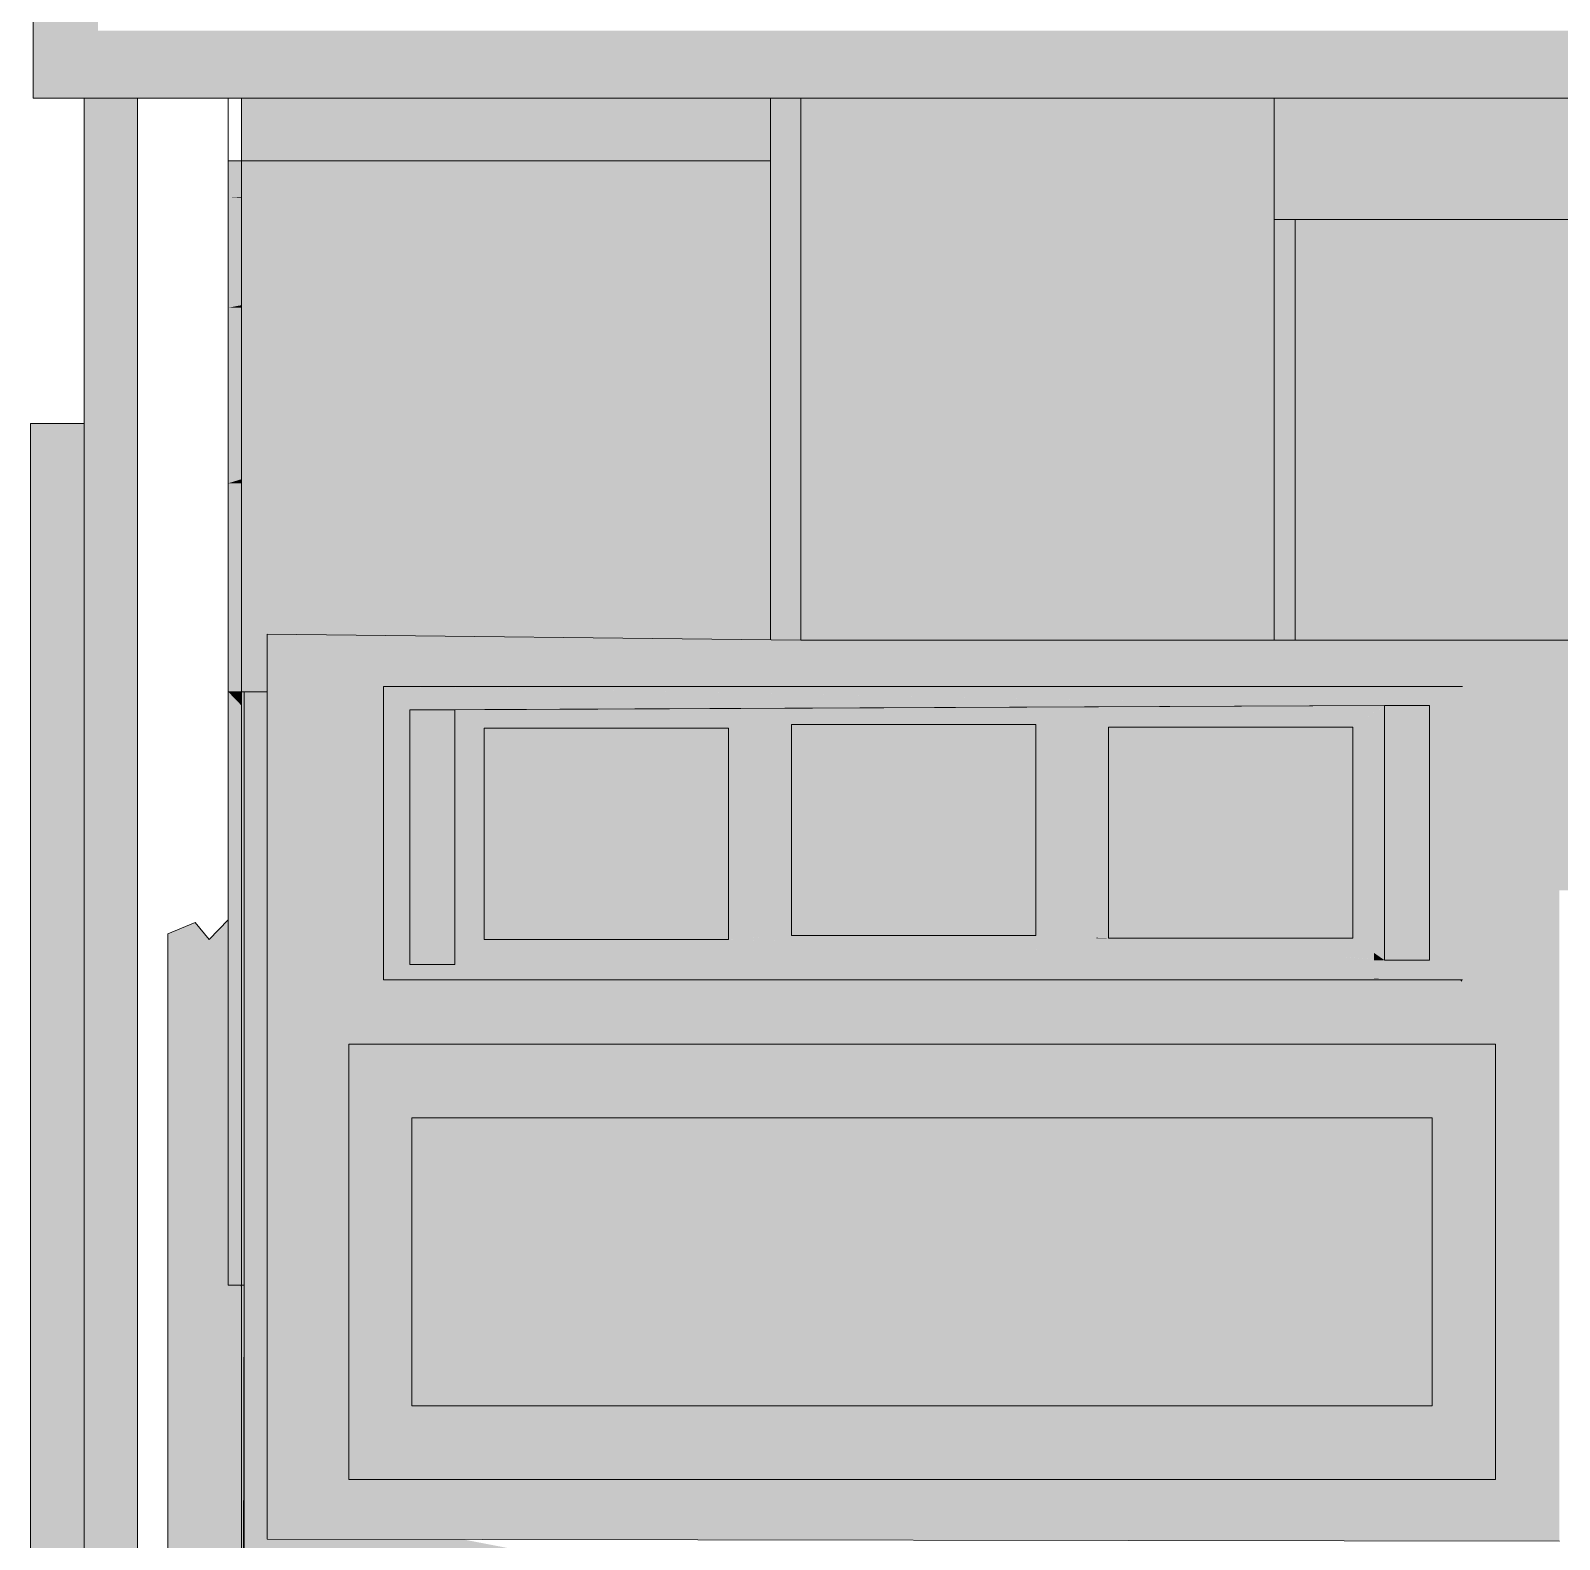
# Model space of a CAD drawing. Header units: millimetres. Extents: x 365175 to 2667127, y -330297 to -162108.
# Drawn here: x 2399155.3 to 2399643.2, y -323646.3 to -323164.6 of the extents above; entities that cross this region are included whole.
import ezdxf

# ---------------------------------------------------------------- set-up
doc = ezdxf.new("R2010")
doc.units = ezdxf.units.MM
doc.header["$MEASUREMENT"] = 0
doc.layers.add('Cars', color=7, linetype='Continuous')

# ---------------------------------------------------------------- blocks, each defined once
blk = doc.blocks.new('Élément de coupe_1494_4', base_point=(2775447.68, -323933.55))
at = {"layer": 'Cars', "linetype": 'Continuous', "lineweight": 0, "true_color": 0x000000}
for points in [[(2399176.85, -321391.27), (2399156.16, -321369.69), (2399156.16, -323186.19)], [(2399176.85, -323164.61), (2399176.85, -321391.27), (2399156.16, -323186.19)], [(2400569.12, -323164.61), (2399156.16, -323186.19), (2400589.81, -323186.19)], [(2399176.85, -323164.61), (2399156.16, -323186.19), (2400569.12, -323164.61)], [(2399189.44, -323752.19), (2399172.38, -323186.19), (2399172.38, -323290.02), (2399172.38, -323420.02), (2399172.38, -323622.19), (2399172.38, -323752.19)], [(2399189.44, -323752.19), (2399172.38, -323186.19), (2399172.38, -323290.02), (2399172.38, -323420.02), (2399172.38, -323622.19), (2399172.38, -323752.19)], [(2399189.44, -323752.19), (2399172.38, -323186.19), (2399172.38, -323290.02), (2399172.38, -323420.02), (2399172.38, -323622.19), (2399172.38, -323752.19)], [(2399189.44, -323752.19), (2399189.44, -323186.19), (2399172.38, -323186.19)], [(2399189.44, -323752.19), (2399189.44, -323186.19), (2399172.38, -323186.19)], [(2399189.44, -323752.19), (2399189.44, -323186.19), (2399172.38, -323186.19)], [(2399222.64, -323186.19), (2399222.64, -323191.79), (2399391.42, -323191.79), (2399391.42, -323191.51)], [(2399222.64, -323186.19), (2399222.64, -323191.79), (2399391.42, -323191.79), (2399391.42, -323191.51)], [(2399222.64, -323186.19), (2399391.42, -323191.51), (2399391.42, -323186.19)], [(2399222.64, -323186.19), (2399391.42, -323191.51), (2399391.42, -323186.19)], [(2399391.42, -323186.19), (2399395.78, -323359.13), (2399401.09, -323359.19), (2399401.09, -323186.19)], [(2399391.42, -323186.19), (2399395.78, -323359.13), (2399401.09, -323359.19), (2399401.09, -323186.19)], [(2399391.42, -323186.19), (2399391.42, -323359.08), (2399395.78, -323359.13)], [(2399391.42, -323186.19), (2399391.42, -323359.08), (2399395.78, -323359.13)], [(2399401.09, -323186.19), (2399401.09, -323359.19), (2399552.13, -323186.19)], [(2399401.09, -323359.19), (2399552.13, -323359.19), (2399552.13, -323186.19)], [(2399552.13, -323186.19), (2399401.09, -323186.19), (2399401.09, -323318.07), (2399436.98, -323318.07)], [(2399436.98, -323318.07), (2399552.13, -323318.07), (2399552.13, -323186.19)], [(2399552.13, -323186.19), (2399552.13, -323190.77), (2400232.86, -323223.16), (2400232.86, -323186.19)], [(2399552.13, -323186.19), (2399552.13, -323190.77), (2400232.86, -323223.16), (2400232.86, -323186.19)], [(2399222.64, -323191.79), (2399222.64, -323206.19), (2399375.74, -323206.19)], [(2399222.64, -323191.79), (2399222.64, -323206.19), (2399375.74, -323206.19)], [(2399222.64, -323191.79), (2399375.74, -323206.19), (2399391.42, -323206.19), (2399391.42, -323191.79)], [(2399222.64, -323191.79), (2399375.74, -323206.19), (2399391.42, -323206.19), (2399391.42, -323191.79)], [(2399552.13, -323190.77), (2399552.13, -323224.91), (2400232.86, -323224.91), (2400232.86, -323223.16)], [(2399552.13, -323190.77), (2399552.13, -323224.91), (2400232.86, -323224.91), (2400232.86, -323223.16)], [(2399218.37, -323206.19), (2399218.37, -323218.09), (2399222.64, -323217.81), (2399222.64, -323206.19)], [(2399218.37, -323206.19), (2399218.37, -323218.09), (2399222.64, -323217.81), (2399222.64, -323206.19)], [(2399391.42, -323206.19), (2399222.64, -323206.19), (2399222.64, -323218.09), (2399391.42, -323206.77)], [(2399391.42, -323206.19), (2399222.64, -323206.19), (2399222.64, -323218.09), (2399391.42, -323206.77)], [(2399222.64, -323218.09), (2399391.42, -323218.09), (2399391.42, -323206.77)], [(2399222.64, -323218.09), (2399391.42, -323218.09), (2399391.42, -323206.77)], [(2399218.37, -323218.09), (2399222.64, -323218.09), (2399222.64, -323217.81)], [(2399218.37, -323218.09), (2399222.64, -323218.09), (2399222.64, -323217.81)], [(2399222.64, -323218.09), (2399218.37, -323218.09), (2399218.37, -323253.1), (2399222.64, -323252.28)], [(2399222.64, -323218.09), (2399218.37, -323218.09), (2399218.37, -323253.1), (2399222.64, -323252.28)], [(2399222.64, -323218.09), (2399222.64, -323253.1), (2399391.42, -323219.81), (2399391.42, -323218.09)], [(2399222.64, -323218.09), (2399222.64, -323253.1), (2399391.42, -323219.81), (2399391.42, -323218.09)], [(2399222.64, -323253.1), (2399391.42, -323253.1), (2399391.42, -323219.81)], [(2399222.64, -323253.1), (2399391.42, -323253.1), (2399391.42, -323219.81)], [(2399552.13, -323224.91), (2399552.13, -323359.19), (2399558.91, -323359.19), (2399558.91, -323224.91)], [(2399552.13, -323224.91), (2399552.13, -323359.19), (2399558.91, -323359.19), (2399558.91, -323224.91)], [(2399568.62, -323224.91), (2399558.91, -323224.91), (2399558.91, -323359.19), (2399559.94, -323359.19)], [(2399568.62, -323224.91), (2399558.91, -323224.91), (2399558.91, -323359.19), (2399559.94, -323359.19)], [(2399568.62, -323224.91), (2399559.94, -323359.19), (2399570.54, -323359.19), (2399570.54, -323224.91)], [(2399568.62, -323224.91), (2399559.94, -323359.19), (2399570.54, -323359.19), (2399570.54, -323224.91)], [(2399570.54, -323359.19), (2399573.57, -323359.19), (2399599.01, -323224.91), (2399570.54, -323224.91)], [(2399570.54, -323359.19), (2399573.57, -323359.19), (2399599.01, -323224.91), (2399570.54, -323224.91)], [(2399599.01, -323224.91), (2399573.57, -323359.19), (2399604.64, -323359.19), (2399604.64, -323224.91)], [(2399599.01, -323224.91), (2399573.57, -323359.19), (2399604.64, -323359.19), (2399604.64, -323224.91)], [(2399604.64, -323224.91), (2399604.64, -323359.19), (2399609.46, -323359.19), (2399649.93, -323224.91)], [(2399604.64, -323224.91), (2399604.64, -323359.19), (2399609.46, -323359.19), (2399649.93, -323224.91)], [(2399609.46, -323359.19), (2399658.89, -323359.19), (2399658.89, -323224.91), (2399649.93, -323224.91)], [(2399609.46, -323359.19), (2399658.89, -323359.19), (2399658.89, -323224.91), (2399649.93, -323224.91)], [(2399218.37, -323253.1), (2399222.64, -323253.1), (2399222.64, -323252.28)], [(2399218.37, -323253.1), (2399222.64, -323253.1), (2399222.64, -323252.28)], [(2399218.37, -323309.15), (2399222.64, -323307.83), (2399222.64, -323253.1), (2399218.37, -323253.1)], [(2399218.37, -323309.15), (2399222.64, -323307.83), (2399222.64, -323253.1), (2399218.37, -323253.1)], [(2399222.64, -323309.15), (2399391.42, -323255.86), (2399391.42, -323253.1), (2399222.64, -323253.1)], [(2399222.64, -323309.15), (2399391.42, -323255.86), (2399391.42, -323253.1), (2399222.64, -323253.1)], [(2399222.64, -323309.15), (2399391.42, -323309.15), (2399391.42, -323255.86)], [(2399222.64, -323309.15), (2399391.42, -323309.15), (2399391.42, -323255.86)], [(2399172.38, -323290.02), (2399155.31, -323290.02), (2399155.31, -323752.19)], [(2399172.38, -323290.02), (2399155.31, -323290.02), (2399155.31, -323752.19)], [(2399172.38, -323290.02), (2399155.31, -323290.02), (2399155.31, -323752.19)], [(2399172.38, -323752.19), (2399172.38, -323290.02), (2399155.31, -323752.19)], [(2399172.38, -323752.19), (2399172.38, -323290.02), (2399155.31, -323752.19)], [(2399172.38, -323752.19), (2399172.38, -323290.02), (2399155.31, -323752.19)], [(2399218.37, -323309.15), (2399222.64, -323309.15), (2399222.64, -323307.83)], [(2399218.37, -323309.15), (2399222.64, -323309.15), (2399222.64, -323307.83)], [(2399218.37, -323375.69), (2399222.64, -323375.69), (2399222.64, -323309.15), (2399218.37, -323309.15)], [(2399218.37, -323375.69), (2399222.64, -323375.69), (2399222.64, -323309.15), (2399218.37, -323309.15)], [(2399391.42, -323309.15), (2399222.64, -323309.15), (2399222.64, -323375.69), (2399230.8, -323375.69), (2399230.8, -323357.28), (2399282.88, -323357.86), (2399391.42, -323312.77)], [(2399391.42, -323309.15), (2399222.64, -323309.15), (2399222.64, -323375.69), (2399230.8, -323375.69), (2399230.8, -323357.28), (2399282.88, -323357.86), (2399391.42, -323312.77)], [(2399391.42, -323312.77), (2399282.88, -323357.86), (2399391.42, -323359.08)], [(2399391.42, -323312.77), (2399282.88, -323357.86), (2399391.42, -323359.08)], [(2399256.84, -323488.19), (2399230.8, -323357.28), (2399230.8, -323646.28)], [(2399401.09, -323359.19), (2399230.8, -323357.28), (2399256.84, -323488.19), (2399279.82, -323467.64), (2399267.89, -323467.64), (2399267.89, -323374.01), (2399267.96, -323374.01), (2399384.51, -323374.01)], [(2399384.51, -323374.01), (2399518.2, -323374.01), (2399552.13, -323359.19), (2399401.09, -323359.19)], [(2399552.13, -323359.19), (2399518.2, -323374.01), (2399560.25, -323374.01)], [(2399552.13, -323359.19), (2400148.3, -323439.09), (2400180.57, -323408.59), (2400180.57, -323374.93), (2400216.2, -323374.93), (2400232.86, -323359.19)], [(2399552.13, -323359.19), (2399569.03, -323374.01), (2399612.28, -323374.01), (2399612.28, -323411.96), (2399643.19, -323439.09), (2400148.3, -323439.09)], [(2399552.13, -323359.19), (2399560.25, -323374.01), (2399569.03, -323374.01)], [(2399587.39, -323380.08), (2399267.89, -323374.01), (2399276.32, -323381.44)], [(2399267.89, -323374.01), (2399267.89, -323467.64), (2399276.31, -323381.54), (2399276.31, -323381.44), (2399276.32, -323381.44)], [(2399601.77, -323380.08), (2399267.96, -323374.01), (2399587.39, -323380.08)], [(2399612.12, -323374.01), (2399267.96, -323374.01), (2399322.95, -323375.01), (2399601.77, -323380.08)], [(2399612.12, -323467.64), (2399612.12, -323374.01), (2399601.77, -323380.08)], [(2399612.28, -323374.01), (2399612.12, -323374.01), (2399612.12, -323467.64), (2399612.28, -323406.1)], [(2399218.37, -323375.69), (2399222.64, -323380.13), (2399222.64, -323375.69)], [(2399218.37, -323375.69), (2399222.64, -323380.13), (2399222.64, -323375.69)], [(2399218.37, -323375.69), (2399218.37, -323565.19), (2399222.64, -323565.19), (2399222.64, -323380.13)], [(2399218.37, -323375.69), (2399218.37, -323565.19), (2399222.64, -323565.19), (2399222.64, -323380.13)], [(2399223.49, -323565.19), (2399223.49, -323375.69), (2399222.64, -323565.19)], [(2399223.49, -323565.19), (2399223.49, -323375.69), (2399222.64, -323565.19)], [(2399223.49, -323375.69), (2399222.64, -323375.69), (2399222.64, -323565.19)], [(2399223.49, -323375.69), (2399222.64, -323375.69), (2399222.64, -323565.19)], [(2399223.49, -323375.69), (2399223.49, -323386.88), (2399230.8, -323386.88), (2399230.8, -323376.18)], [(2399223.49, -323375.69), (2399223.49, -323386.88), (2399230.8, -323386.88), (2399230.8, -323376.18)], [(2399223.49, -323375.69), (2399230.8, -323376.18), (2399230.8, -323375.69)], [(2399223.49, -323375.69), (2399230.8, -323376.18), (2399230.8, -323375.69)], [(2399242.84, -323417.8), (2399256.84, -323488.19), (2399279.82, -323467.64), (2399267.89, -323467.64), (2399267.89, -323374.29), (2399259.08, -323389.59)], [(2399276.31, -323381.54), (2399267.89, -323467.64), (2399276.32, -323462.76), (2399276.31, -323462.76)], [(2399273.47, -323386.4), (2399273.47, -323410.62), (2399276.31, -323381.54), (2399276.31, -323381.46)], [(2399276.31, -323381.54), (2399273.47, -323410.62), (2399273.47, -323464.42), (2399276.32, -323462.76), (2399276.31, -323462.76)], [(2399276.31, -323462.76), (2399290.69, -323381.44), (2399276.31, -323381.44)], [(2399276.31, -323462.76), (2399290.69, -323462.76), (2399290.69, -323381.44)], [(2399376.69, -323381), (2399276.32, -323381.44), (2399290.72, -323381.44), (2399376.64, -323381.05)], [(2399376.69, -323381), (2399276.32, -323381.44), (2399290.72, -323381.44), (2399376.64, -323381.05)], [(2399290.69, -323381.44), (2399290.69, -323462.76), (2399290.7, -323462.76)], [(2399290.7, -323381.44), (2399290.69, -323381.44), (2399290.7, -323462.76)], [(2399290.7, -323381.44), (2399577.31, -323387), (2399587.38, -323380.08)], [(2399577.31, -323387), (2399290.7, -323381.44), (2399476.09, -323386.11)], [(2399290.7, -323462.76), (2399300.03, -323387.47), (2399300.03, -323387.36), (2399300.04, -323387.36), (2399290.7, -323381.44)], [(2399398.12, -323386.11), (2399290.7, -323381.44), (2399300.04, -323387.36)], [(2399476.09, -323386.11), (2399290.7, -323381.44), (2399398.12, -323386.11)], [(2399376.64, -323381.05), (2399503.42, -323380.47), (2399503.46, -323380.45), (2399376.69, -323381)], [(2399376.64, -323381.05), (2399503.42, -323380.47), (2399503.46, -323380.45), (2399376.69, -323381)], [(2399503.46, -323380.45), (2399503.42, -323380.47), (2399563.63, -323380.19)], [(2399503.46, -323380.45), (2399503.42, -323380.47), (2399563.63, -323380.19)], [(2399577.31, -323387), (2399587.38, -323461.31), (2399587.38, -323380.09)], [(2399584.02, -323436.5), (2399587.38, -323461.31), (2399587.38, -323380.11), (2399584.02, -323385.94)], [(2399601.76, -323380.08), (2399587.38, -323380.08), (2399601.76, -323461.41)], [(2399601.76, -323461.41), (2399587.38, -323380.08), (2399587.38, -323461.41)], [(2399601.77, -323380.08), (2399601.76, -323380.08), (2399601.77, -323461.41)], [(2399601.76, -323380.08), (2399601.76, -323461.41), (2399601.77, -323461.41)], [(2399612.12, -323467.64), (2399601.77, -323380.08), (2399601.77, -323461.41)], [(2399223.49, -323386.88), (2399230.8, -323387.51), (2399230.8, -323386.88)], [(2399223.49, -323386.88), (2399230.8, -323387.51), (2399230.8, -323386.88)], [(2399223.49, -323386.88), (2399223.49, -323401.16), (2399230.8, -323401.16), (2399230.8, -323387.51)], [(2399223.49, -323386.88), (2399223.49, -323401.16), (2399230.8, -323401.16), (2399230.8, -323387.51)], [(2399290.7, -323462.76), (2399300.04, -323454.75), (2399300.03, -323454.75), (2399300.03, -323387.47)], [(2399296.15, -323394.12), (2399296.15, -323418.78), (2399300.03, -323387.47), (2399300.03, -323387.38)], [(2399296.15, -323418.78), (2399296.15, -323458.09), (2399300.04, -323454.75), (2399300.03, -323454.75), (2399300.03, -323387.47)], [(2399300.03, -323454.75), (2399378, -323454.75), (2399300.03, -323387.36)], [(2399378, -323387.36), (2399300.03, -323387.36), (2399378, -323454.75)], [(2399398.12, -323386.11), (2399300.04, -323387.36), (2399378.01, -323387.36)], [(2399378, -323387.36), (2399378, -323454.75), (2399378.01, -323454.75)], [(2399378.01, -323387.36), (2399378, -323387.36), (2399378.01, -323454.75)], [(2399398.1, -323386.11), (2399378.01, -323387.36), (2399398.1, -323453.45)], [(2399378.01, -323454.75), (2399398.1, -323453.51), (2399398.1, -323453.45), (2399378.01, -323387.36)], [(2399393.96, -323393.33), (2399393.96, -323439.84), (2399398.1, -323453.45), (2399398.1, -323386.14)], [(2399398.1, -323453.51), (2399476.07, -323453.51), (2399398.1, -323386.11)], [(2399476.07, -323386.11), (2399398.1, -323386.11), (2399476.07, -323453.51)], [(2399476.07, -323386.11), (2399476.09, -323453.51), (2399476.09, -323386.11)], [(2399476.07, -323386.11), (2399476.07, -323453.51), (2399476.09, -323453.51)], [(2399577.31, -323387), (2399476.09, -323386.11), (2399499.34, -323387)], [(2399499.33, -323387), (2399476.09, -323386.11), (2399476.09, -323453.51), (2399499.33, -323387.04)], [(2399476.09, -323453.51), (2399499.33, -323454.39), (2399499.33, -323387.04)], [(2399495.45, -323393.76), (2399495.45, -323398.13), (2399499.33, -323387.04), (2399499.33, -323387.02)], [(2399495.45, -323398.13), (2399495.45, -323454.24), (2399499.33, -323454.39), (2399499.33, -323387.04)], [(2399577.3, -323387), (2399499.33, -323387), (2399577.3, -323454.39)], [(2399499.33, -323454.39), (2399577.3, -323454.39), (2399499.33, -323387)], [(2399577.3, -323387), (2399577.31, -323454.39), (2399577.31, -323387)], [(2399577.3, -323387), (2399577.3, -323454.39), (2399577.31, -323454.39)], [(2399577.31, -323387), (2399577.31, -323454.39), (2399587.38, -323461.4), (2399587.38, -323461.31)], [(2399223.49, -323401.16), (2399223.49, -323418.37), (2399230.8, -323418.37), (2399230.8, -323401.92)], [(2399223.49, -323401.16), (2399223.49, -323418.37), (2399230.8, -323418.37), (2399230.8, -323401.92)], [(2399223.49, -323401.16), (2399230.8, -323401.92), (2399230.8, -323401.16)], [(2399223.49, -323401.16), (2399230.8, -323401.92), (2399230.8, -323401.16)], [(2399612.12, -323467.64), (2399612.28, -323467.64), (2399612.28, -323406.1)], [(2399612.28, -323467.64), (2399611.5, -323467.64), (2399622.75, -323488.19), (2399643.19, -323439.09), (2399612.28, -323411.96)], [(2399242.84, -323417.8), (2399230.8, -323438.71), (2399230.8, -323542.6), (2399244.85, -323542.68), (2399244.9, -323542.6), (2399247.88, -323542.62), (2399256.84, -323488.19)], [(2399223.49, -323418.37), (2399230.8, -323419.25), (2399230.8, -323418.37)], [(2399223.49, -323418.37), (2399230.8, -323419.25), (2399230.8, -323418.37)], [(2399223.49, -323438.32), (2399230.8, -323438.32), (2399230.8, -323419.25), (2399223.49, -323418.37)], [(2399223.49, -323438.32), (2399230.8, -323438.32), (2399230.8, -323419.25), (2399223.49, -323418.37)], [(2399584.02, -323436.5), (2399584.02, -323459.06), (2399587.38, -323461.4), (2399587.38, -323461.31)], [(2399223.49, -323438.32), (2399223.49, -323460.79), (2399230.8, -323460.79), (2399230.8, -323439.31)], [(2399223.49, -323438.32), (2399223.49, -323460.79), (2399230.8, -323460.79), (2399230.8, -323439.31)], [(2399223.49, -323438.32), (2399230.8, -323439.31), (2399230.8, -323438.32)], [(2399223.49, -323438.32), (2399230.8, -323439.31), (2399230.8, -323438.32)], [(2399393.96, -323439.84), (2399393.96, -323453.76), (2399398.1, -323453.51), (2399398.1, -323453.45)], [(2399643.19, -323646.87), (2399643.19, -323439.09), (2399622.75, -323627.19)], [(2399622.75, -323627.19), (2399643.19, -323439.09), (2399622.75, -323488.19)], [(2399199.08, -323452.97), (2399207.86, -323452.02), (2399207.86, -323449.35)], [(2399199.08, -323452.97), (2399207.86, -323452.02), (2399207.86, -323449.35)], [(2399207.86, -323452.02), (2399199.08, -323452.97), (2399199.08, -323455.56)], [(2399207.86, -323452.02), (2399199.08, -323452.97), (2399199.08, -323455.56)], [(2399199.08, -323455.56), (2399207.86, -323459.91), (2399207.86, -323452.02)], [(2399199.08, -323455.56), (2399207.86, -323459.91), (2399207.86, -323452.02)], [(2399212.3, -323454.83), (2399207.86, -323449.35), (2399212.3, -323457.38)], [(2399212.3, -323454.83), (2399207.86, -323449.35), (2399212.3, -323457.38)], [(2399212.3, -323457.38), (2399207.86, -323449.35), (2399207.86, -323452.02)], [(2399212.3, -323457.38), (2399207.86, -323449.35), (2399207.86, -323452.02)], [(2399207.86, -323452.02), (2399212.3, -323464.92), (2399212.3, -323457.38)], [(2399207.86, -323452.02), (2399212.3, -323464.92), (2399212.3, -323457.38)], [(2399212.3, -323464.92), (2399207.86, -323452.02), (2399207.86, -323459.91)], [(2399212.3, -323464.92), (2399207.86, -323452.02), (2399207.86, -323459.91)], [(2399212.3, -323454.83), (2399218.37, -323450.54), (2399218.37, -323448.46)], [(2399212.3, -323454.83), (2399218.37, -323450.54), (2399218.37, -323448.46)], [(2399212.3, -323457.38), (2399218.37, -323451.15), (2399218.37, -323450.54), (2399212.3, -323454.83)], [(2399212.3, -323457.38), (2399218.37, -323451.15), (2399218.37, -323450.54), (2399212.3, -323454.83)], [(2399212.3, -323457.38), (2399218.37, -323457.3), (2399218.37, -323451.15)], [(2399212.3, -323457.38), (2399218.37, -323457.3), (2399218.37, -323451.15)], [(2399199.08, -323455.56), (2399199.08, -323463.22), (2399207.86, -323459.91)], [(2399199.08, -323455.56), (2399199.08, -323463.22), (2399207.86, -323459.91)], [(2399290.7, -323462.76), (2399587.39, -323461.41), (2399300.04, -323454.75)], [(2399296.15, -323458.09), (2399296.15, -323461.51), (2399374.12, -323461.51), (2399376.99, -323456.53), (2399300.04, -323454.75)], [(2399300.04, -323454.75), (2399587.39, -323461.41), (2399378.01, -323454.75)], [(2399300.04, -323454.75), (2399376.99, -323456.53), (2399378.01, -323454.75)], [(2399378.07, -323454.75), (2399499.34, -323454.39), (2399398.12, -323453.51)], [(2399378.07, -323454.75), (2399587.39, -323461.41), (2399499.34, -323454.39)], [(2399398.12, -323453.51), (2399393.96, -323453.76), (2399393.96, -323454.7), (2399475.53, -323454.46), (2399475.69, -323454.18)], [(2399393.96, -323454.7), (2399393.96, -323455.26), (2399473.62, -323457.79), (2399475.53, -323454.46)], [(2399393.96, -323455.26), (2399393.96, -323456.93), (2399473.06, -323458.76), (2399473.62, -323457.79)], [(2399473.06, -323458.76), (2399393.96, -323456.93), (2399393.96, -323460.72), (2399471.93, -323460.72)], [(2399476.09, -323453.51), (2399398.12, -323453.51), (2399499.34, -323454.39)], [(2399398.12, -323453.51), (2399475.69, -323454.18), (2399476.09, -323453.51)], [(2399495.45, -323454.36), (2399499.34, -323454.39), (2399495.45, -323454.24)], [(2399499.34, -323454.39), (2399495.45, -323454.36), (2399495.45, -323454.4)], [(2399495.45, -323458.48), (2399573.53, -323460.97), (2399573.89, -323460.33), (2399499.34, -323454.39), (2399495.45, -323454.4)], [(2399577.31, -323454.39), (2399499.34, -323454.39), (2399541.15, -323457.72), (2399587.38, -323461.4)], [(2399577.31, -323454.39), (2399499.34, -323454.39), (2399573.89, -323460.33)], [(2399207.86, -323459.91), (2399199.08, -323463.22), (2399207.86, -323472.68)], [(2399207.86, -323459.91), (2399199.08, -323463.22), (2399207.86, -323472.68)], [(2399212.3, -323464.92), (2399207.86, -323459.91), (2399212.3, -323477.11)], [(2399212.3, -323464.92), (2399207.86, -323459.91), (2399212.3, -323477.11)], [(2399207.86, -323459.91), (2399207.86, -323472.68), (2399212.3, -323477.11)], [(2399207.86, -323459.91), (2399207.86, -323472.68), (2399212.3, -323477.11)], [(2399212.3, -323457.38), (2399212.3, -323464.92), (2399218.37, -323459.09), (2399218.37, -323457.3)], [(2399212.3, -323457.38), (2399212.3, -323464.92), (2399218.37, -323459.09), (2399218.37, -323457.3)], [(2399212.3, -323464.92), (2399218.37, -323469.05), (2399218.37, -323459.09)], [(2399212.3, -323464.92), (2399218.37, -323469.05), (2399218.37, -323459.09)], [(2399223.49, -323460.79), (2399223.49, -323485.52), (2399230.8, -323485.52), (2399230.8, -323461.88)], [(2399223.49, -323460.79), (2399223.49, -323485.52), (2399230.8, -323485.52), (2399230.8, -323461.88)], [(2399223.49, -323460.79), (2399230.8, -323461.88), (2399230.8, -323460.79)], [(2399223.49, -323460.79), (2399230.8, -323461.88), (2399230.8, -323460.79)], [(2399587.39, -323461.41), (2399290.7, -323462.76), (2399612.12, -323467.64)], [(2399495.45, -323459.28), (2399573.46, -323461.09), (2399573.53, -323460.97), (2399495.45, -323458.48)], [(2399495.45, -323461.15), (2399573.42, -323461.15), (2399573.46, -323461.09), (2399495.45, -323459.28)], [(2399587.38, -323461.4), (2399584.02, -323459.06), (2399584.02, -323461.14)], [(2399584.02, -323461.3), (2399587.39, -323461.41), (2399584.02, -323461.14)], [(2399584.02, -323461.3), (2399584.02, -323461.33), (2399587.39, -323461.41)], [(2399587.39, -323461.41), (2399584.02, -323461.33), (2399584.02, -323461.42)], [(2399584.02, -323461.42), (2399584.02, -323467.22), (2399587.43, -323467.27), (2399598.4, -323467.27), (2399599.95, -323464.57), (2399587.39, -323461.41)], [(2399587.39, -323461.41), (2399612.12, -323467.64), (2399601.77, -323461.41)], [(2399601.77, -323461.41), (2399587.39, -323461.41), (2399599.95, -323464.57)], [(2399199.08, -323463.22), (2399199.08, -323475.61), (2399207.86, -323472.68)], [(2399199.08, -323463.22), (2399199.08, -323475.61), (2399207.86, -323472.68)], [(2399212.3, -323477.11), (2399218.37, -323471.95), (2399218.37, -323469.96), (2399218.37, -323469.05), (2399212.3, -323464.92)], [(2399212.3, -323477.11), (2399218.37, -323471.95), (2399218.37, -323469.96), (2399218.37, -323469.05), (2399212.3, -323464.92)], [(2399267.89, -323467.64), (2399612.12, -323467.64), (2399276.32, -323462.76)], [(2399273.47, -323467.64), (2399287.89, -323467.64), (2399290.58, -323462.97), (2399276.32, -323462.76), (2399273.47, -323464.42)], [(2399290.7, -323462.76), (2399276.32, -323462.76), (2399612.12, -323467.64)], [(2399290.7, -323462.76), (2399276.32, -323462.76), (2399290.58, -323462.97)], [(2399256.84, -323488.19), (2399303.87, -323467.64), (2399279.82, -323467.64)], [(2399256.84, -323488.19), (2399622.75, -323488.19), (2399611.5, -323467.64), (2399303.87, -323467.64)], [(2399256.84, -323488.19), (2399303.87, -323467.64), (2399279.82, -323467.64)], [(2399256.84, -323488.19), (2399600.45, -323488.19), (2399611.88, -323468.34), (2399611.5, -323467.64), (2399303.87, -323467.64)], [(2399584.02, -323467.24), (2399586.31, -323467.27), (2399587.43, -323467.27), (2399584.02, -323467.22)], [(2399584.02, -323467.24), (2399584.02, -323467.27), (2399586.31, -323467.27)], [(2399611.5, -323467.64), (2399611.88, -323468.34), (2399612.28, -323467.64)], [(2399207.86, -323472.68), (2399199.08, -323475.61), (2399207.86, -323489.76)], [(2399207.86, -323472.68), (2399199.08, -323475.61), (2399207.86, -323489.76)], [(2399207.86, -323489.76), (2399199.08, -323475.61), (2399199.08, -323492.19)], [(2399207.86, -323489.76), (2399199.08, -323475.61), (2399199.08, -323492.19)], [(2399212.3, -323493.43), (2399212.3, -323477.11), (2399207.86, -323472.68)], [(2399212.3, -323493.43), (2399212.3, -323477.11), (2399207.86, -323472.68)], [(2399212.3, -323493.43), (2399207.86, -323472.68), (2399207.86, -323489.76)], [(2399212.3, -323493.43), (2399207.86, -323472.68), (2399207.86, -323489.76)], [(2399212.3, -323477.11), (2399218.37, -323485.28), (2399218.37, -323471.95)], [(2399212.3, -323477.11), (2399218.37, -323485.28), (2399218.37, -323471.95)], [(2399212.3, -323493.43), (2399218.37, -323489.16), (2399218.37, -323485.28), (2399212.3, -323477.11)], [(2399212.3, -323493.43), (2399218.37, -323489.16), (2399218.37, -323485.28), (2399212.3, -323477.11)], [(2399223.49, -323485.52), (2399230.8, -323486.7), (2399230.8, -323485.52)], [(2399223.49, -323485.52), (2399230.8, -323486.7), (2399230.8, -323485.52)], [(2399223.49, -323485.52), (2399223.49, -323512.24), (2399230.8, -323512.24), (2399230.8, -323486.7)], [(2399223.49, -323485.52), (2399223.49, -323512.24), (2399230.8, -323512.24), (2399230.8, -323486.7)], [(2399207.86, -323489.76), (2399199.08, -323492.19), (2399207.86, -323510.42)], [(2399207.86, -323489.76), (2399199.08, -323492.19), (2399207.86, -323510.42)], [(2399212.3, -323493.43), (2399207.86, -323489.76), (2399212.3, -323513.16)], [(2399212.3, -323493.43), (2399207.86, -323489.76), (2399212.3, -323513.16)], [(2399207.86, -323510.42), (2399212.3, -323513.16), (2399207.86, -323489.76)], [(2399207.86, -323510.42), (2399212.3, -323513.16), (2399207.86, -323489.76)], [(2399218.37, -323489.16), (2399212.3, -323493.43), (2399218.37, -323505.27)], [(2399218.37, -323489.16), (2399212.3, -323493.43), (2399218.37, -323505.27)], [(2399256.84, -323627.19), (2399256.84, -323488.19), (2399230.8, -323646.28)], [(2399247.88, -323542.62), (2399255.98, -323542.66), (2399255.98, -323627.82), (2399256.84, -323627.19), (2399256.84, -323488.19)], [(2399276.96, -323511.76), (2399256.84, -323488.19), (2399276.96, -323603.62)], [(2399256.84, -323488.19), (2399256.84, -323627.19), (2399276.96, -323603.62)], [(2399622.75, -323488.19), (2399256.84, -323488.19), (2399602.63, -323511.76)], [(2399602.63, -323511.76), (2399256.84, -323488.19), (2399276.96, -323511.76)], [(2399256.84, -323488.19), (2399266.08, -323541.22), (2399276.96, -323541.28), (2399276.96, -323511.76)], [(2399256.84, -323541.17), (2399266.08, -323541.22), (2399256.84, -323488.19)], [(2399256.84, -323488.19), (2399587.47, -323510.73), (2399600.45, -323488.19)], [(2399256.84, -323488.19), (2399276.96, -323511.76), (2399586.88, -323511.76), (2399587.47, -323510.73)], [(2399622.75, -323627.19), (2399622.75, -323488.19), (2399602.63, -323603.62)], [(2399602.63, -323603.62), (2399622.75, -323488.19), (2399602.63, -323511.76)], [(2399199.08, -323492.19), (2399199.08, -323512.23), (2399207.86, -323510.42)], [(2399199.08, -323492.19), (2399199.08, -323512.23), (2399207.86, -323510.42)], [(2399212.3, -323493.43), (2399212.3, -323513.16), (2399218.37, -323509.97), (2399218.37, -323505.27)], [(2399212.3, -323493.43), (2399212.3, -323513.16), (2399218.37, -323509.97), (2399218.37, -323505.27)], [(2399207.86, -323533.74), (2399207.86, -323510.42), (2399199.08, -323512.23)], [(2399207.86, -323533.74), (2399207.86, -323510.42), (2399199.08, -323512.23)], [(2399212.3, -323535.44), (2399212.3, -323513.16), (2399207.86, -323510.42)], [(2399212.3, -323535.44), (2399212.3, -323513.16), (2399207.86, -323510.42)], [(2399207.86, -323510.42), (2399207.86, -323533.74), (2399212.3, -323535.44)], [(2399207.86, -323510.42), (2399207.86, -323533.74), (2399212.3, -323535.44)], [(2399212.3, -323513.16), (2399218.37, -323528.16), (2399218.37, -323509.97)], [(2399212.3, -323513.16), (2399218.37, -323528.16), (2399218.37, -323509.97)], [(2399207.86, -323533.74), (2399199.08, -323512.23), (2399199.08, -323534.86)], [(2399207.86, -323533.74), (2399199.08, -323512.23), (2399199.08, -323534.86)], [(2399212.3, -323535.44), (2399218.37, -323533.47), (2399218.37, -323528.16), (2399212.3, -323513.16)], [(2399212.3, -323535.44), (2399218.37, -323533.47), (2399218.37, -323528.16), (2399212.3, -323513.16)], [(2399223.49, -323512.24), (2399223.49, -323540.66), (2399230.8, -323540.66), (2399230.8, -323513.5)], [(2399223.49, -323512.24), (2399223.49, -323540.66), (2399230.8, -323540.66), (2399230.8, -323513.5)], [(2399223.49, -323512.24), (2399230.8, -323513.5), (2399230.8, -323512.24)], [(2399223.49, -323512.24), (2399230.8, -323513.5), (2399230.8, -323512.24)], [(2399276.96, -323603.62), (2399602.63, -323603.62), (2399276.96, -323511.76)], [(2399602.63, -323511.76), (2399276.96, -323511.76), (2399602.63, -323603.62)], [(2399383.78, -323541.89), (2399276.96, -323511.76), (2399276.96, -323541.28)], [(2399276.96, -323511.76), (2399383.78, -323541.89), (2399568.93, -323542.94), (2399586.88, -323511.76)], [(2399199.08, -323534.86), (2399207.86, -323558.72), (2399207.86, -323533.74)], [(2399199.08, -323534.86), (2399207.86, -323558.72), (2399207.86, -323533.74)], [(2399207.86, -323558.72), (2399199.08, -323534.86), (2399199.08, -323559.1)], [(2399207.86, -323558.72), (2399199.08, -323534.86), (2399199.08, -323559.1)], [(2399212.3, -323535.44), (2399207.86, -323533.74), (2399212.3, -323559.29)], [(2399212.3, -323535.44), (2399207.86, -323533.74), (2399212.3, -323559.29)], [(2399207.86, -323533.74), (2399207.86, -323558.72), (2399212.3, -323559.29)], [(2399207.86, -323533.74), (2399207.86, -323558.72), (2399212.3, -323559.29)], [(2399212.3, -323535.44), (2399218.37, -323552.95), (2399218.37, -323533.47)], [(2399212.3, -323535.44), (2399218.37, -323552.95), (2399218.37, -323533.47)], [(2399212.3, -323559.29), (2399218.37, -323558.63), (2399218.37, -323552.95), (2399212.3, -323535.44)], [(2399212.3, -323559.29), (2399218.37, -323558.63), (2399218.37, -323552.95), (2399212.3, -323535.44)], [(2399223.49, -323540.66), (2399223.49, -323570.46), (2399230.8, -323570.46), (2399230.8, -323541.97)], [(2399223.49, -323540.66), (2399223.49, -323570.46), (2399230.8, -323570.46), (2399230.8, -323541.97)], [(2399223.49, -323540.66), (2399230.8, -323541.97), (2399230.8, -323540.66)], [(2399223.49, -323540.66), (2399230.8, -323541.97), (2399230.8, -323540.66)], [(2399207.86, -323558.72), (2399199.08, -323559.1), (2399207.86, -323584.25)], [(2399207.86, -323558.72), (2399199.08, -323559.1), (2399207.86, -323584.25)], [(2399199.08, -323559.1), (2399199.08, -323583.87), (2399207.86, -323584.25)], [(2399199.08, -323559.1), (2399199.08, -323583.87), (2399207.86, -323584.25)], [(2399212.3, -323559.29), (2399207.86, -323558.72), (2399212.3, -323583.68)], [(2399212.3, -323559.29), (2399207.86, -323558.72), (2399212.3, -323583.68)], [(2399212.3, -323583.68), (2399207.86, -323558.72), (2399207.86, -323584.25)], [(2399212.3, -323583.68), (2399207.86, -323558.72), (2399207.86, -323584.25)], [(2399212.3, -323559.29), (2399220.26, -323584.55), (2399220.26, -323565.19), (2399218.37, -323565.19), (2399218.37, -323558.63)], [(2399212.3, -323559.29), (2399220.26, -323584.55), (2399220.26, -323565.19), (2399218.37, -323565.19), (2399218.37, -323558.63)], [(2399212.3, -323583.68), (2399220.26, -323584.55), (2399212.3, -323559.29)], [(2399212.3, -323583.68), (2399220.26, -323584.55), (2399212.3, -323559.29)], [(2399220.26, -323584.55), (2399222.64, -323584.62), (2399222.64, -323566.27), (2399222.31, -323565.19), (2399220.26, -323565.19)], [(2399220.26, -323584.55), (2399222.64, -323584.62), (2399222.64, -323566.27), (2399222.31, -323565.19), (2399220.26, -323565.19)], [(2399222.64, -323565.19), (2399222.31, -323565.19), (2399222.64, -323566.27)], [(2399222.64, -323565.19), (2399222.31, -323565.19), (2399222.64, -323566.27)], [(2399223.49, -323565.19), (2399222.64, -323565.19), (2399222.64, -323858.19)], [(2399223.49, -323565.19), (2399222.64, -323565.19), (2399222.64, -323858.19)], [(2399222.94, -323752.05), (2399223.1, -323751.99), (2399223.49, -323664.76), (2399223.49, -323565.19)], [(2399222.94, -323752.05), (2399223.1, -323751.99), (2399223.49, -323664.76), (2399223.49, -323565.19)], [(2399223.49, -323570.46), (2399230.8, -323571.82), (2399230.8, -323570.46)], [(2399223.49, -323570.46), (2399230.8, -323571.82), (2399230.8, -323570.46)], [(2399223.49, -323570.46), (2399223.49, -323601.3), (2399230.8, -323601.3), (2399230.8, -323571.82)], [(2399223.49, -323570.46), (2399223.49, -323601.3), (2399230.8, -323601.3), (2399230.8, -323571.82)], [(2399212.3, -323583.68), (2399207.86, -323584.25), (2399212.3, -323607.53)], [(2399212.3, -323583.68), (2399207.86, -323584.25), (2399212.3, -323607.53)], [(2399212.3, -323607.53), (2399220.26, -323610.12), (2399212.3, -323583.68)], [(2399212.3, -323607.53), (2399220.26, -323610.12), (2399212.3, -323583.68)], [(2399220.26, -323584.55), (2399212.3, -323583.68), (2399220.26, -323610.12)], [(2399220.26, -323584.55), (2399212.3, -323583.68), (2399220.26, -323610.12)], [(2399207.86, -323609.23), (2399199.08, -323583.87), (2399199.08, -323608.11)], [(2399207.86, -323609.23), (2399199.08, -323583.87), (2399199.08, -323608.11)], [(2399207.86, -323584.25), (2399199.08, -323583.87), (2399207.86, -323609.23)], [(2399207.86, -323584.25), (2399199.08, -323583.87), (2399207.86, -323609.23)], [(2399212.3, -323607.53), (2399207.86, -323584.25), (2399207.86, -323609.23)], [(2399212.3, -323607.53), (2399207.86, -323584.25), (2399207.86, -323609.23)], [(2399220.26, -323610.12), (2399222.64, -323610.33), (2399222.64, -323592.38), (2399220.26, -323584.55)], [(2399220.26, -323610.12), (2399222.64, -323610.33), (2399222.64, -323592.38), (2399220.26, -323584.55)], [(2399220.26, -323584.55), (2399222.64, -323592.38), (2399222.64, -323584.62)], [(2399220.26, -323584.55), (2399222.64, -323592.38), (2399222.64, -323584.62)], [(2399223.49, -323601.3), (2399223.49, -323632.85), (2399230.8, -323632.85), (2399230.8, -323602.69)], [(2399223.49, -323601.3), (2399223.49, -323632.85), (2399230.8, -323632.85), (2399230.8, -323602.69)], [(2399223.49, -323601.3), (2399230.8, -323602.69), (2399230.8, -323601.3)], [(2399223.49, -323601.3), (2399230.8, -323602.69), (2399230.8, -323601.3)], [(2399207.86, -323632.55), (2399199.08, -323608.11), (2399199.08, -323630.74)], [(2399207.86, -323632.55), (2399199.08, -323608.11), (2399199.08, -323630.74)], [(2399199.08, -323608.11), (2399207.86, -323632.55), (2399207.86, -323609.23)], [(2399199.08, -323608.11), (2399207.86, -323632.55), (2399207.86, -323609.23)], [(2399212.3, -323607.53), (2399207.86, -323609.23), (2399212.3, -323629.81)], [(2399212.3, -323607.53), (2399207.86, -323609.23), (2399212.3, -323629.81)], [(2399220.26, -323633.99), (2399212.3, -323607.53), (2399212.3, -323629.81)], [(2399220.26, -323633.99), (2399212.3, -323607.53), (2399212.3, -323629.81)], [(2399220.26, -323633.99), (2399220.26, -323610.12), (2399212.3, -323607.53)], [(2399220.26, -323633.99), (2399220.26, -323610.12), (2399212.3, -323607.53)], [(2399256.84, -323627.19), (2399622.75, -323627.19), (2399602.63, -323603.62)], [(2399256.84, -323627.19), (2399602.63, -323603.62), (2399276.96, -323603.62)], [(2399212.3, -323629.81), (2399207.86, -323609.23), (2399207.86, -323632.55)], [(2399212.3, -323629.81), (2399207.86, -323609.23), (2399207.86, -323632.55)], [(2399220.26, -323610.12), (2399220.26, -323633.99), (2399222.64, -323634.33), (2399222.64, -323617.57)], [(2399220.26, -323610.12), (2399220.26, -323633.99), (2399222.64, -323634.33), (2399222.64, -323617.57)], [(2399220.26, -323610.12), (2399222.64, -323617.57), (2399222.64, -323610.33)], [(2399220.26, -323610.12), (2399222.64, -323617.57), (2399222.64, -323610.33)], [(2399230.8, -323646.28), (2399643.19, -323646.87), (2399622.75, -323627.19)], [(2399230.8, -323646.28), (2399622.75, -323627.19), (2399443.72, -323627.19)], [(2399256.84, -323627.19), (2399230.8, -323646.28), (2399443.72, -323627.19)], [(2399255.98, -323627.82), (2399255.98, -323628.68), (2399427.01, -323628.68), (2399443.72, -323627.19), (2399256.84, -323627.19)], [(2399427.01, -323628.68), (2399591.99, -323628.68), (2399622.75, -323627.19), (2399443.72, -323627.19)], [(2399591.99, -323628.68), (2399621.89, -323628.68), (2399622.75, -323627.19)], [(2399199.08, -323630.74), (2399199.08, -323650.79), (2399207.86, -323653.21)], [(2399199.08, -323630.74), (2399199.08, -323650.79), (2399207.86, -323653.21)], [(2399199.08, -323630.74), (2399207.86, -323653.21), (2399207.86, -323632.55)], [(2399199.08, -323630.74), (2399207.86, -323653.21), (2399207.86, -323632.55)], [(2399212.3, -323629.81), (2399207.86, -323632.55), (2399212.3, -323649.54)], [(2399212.3, -323629.81), (2399207.86, -323632.55), (2399212.3, -323649.54)], [(2399207.86, -323632.55), (2399207.86, -323653.21), (2399212.3, -323649.54)], [(2399207.86, -323632.55), (2399207.86, -323653.21), (2399212.3, -323649.54)], [(2399212.3, -323629.81), (2399212.3, -323649.54), (2399220.26, -323655.14)], [(2399212.3, -323629.81), (2399212.3, -323649.54), (2399220.26, -323655.14)], [(2399220.26, -323633.99), (2399212.3, -323629.81), (2399220.26, -323655.14)], [(2399220.26, -323633.99), (2399212.3, -323629.81), (2399220.26, -323655.14)], [(2399222.64, -323640.74), (2399220.26, -323633.99), (2399220.26, -323655.14), (2399222.64, -323655.59)], [(2399222.64, -323640.74), (2399220.26, -323633.99), (2399220.26, -323655.14), (2399222.64, -323655.59)], [(2399220.26, -323633.99), (2399222.64, -323640.74), (2399222.64, -323634.33)], [(2399220.26, -323633.99), (2399222.64, -323640.74), (2399222.64, -323634.33)], [(2399230.8, -323632.85), (2399223.49, -323632.85), (2399230.8, -323634.26)], [(2399230.8, -323632.85), (2399223.49, -323632.85), (2399230.8, -323634.26)], [(2399230.8, -323634.26), (2399223.49, -323632.85), (2399223.49, -323664.76), (2399389.04, -323664.76), (2399293.62, -323646.37), (2399230.8, -323646.28)], [(2399230.8, -323634.26), (2399223.49, -323632.85), (2399223.49, -323664.76), (2399389.04, -323664.76), (2399293.62, -323646.37), (2399230.8, -323646.28)]]:
    blk.add_hatch(color=18, dxfattribs=at).paths.add_polyline_path(points)
at = {"layer": 'Cars', "color": 7, "linetype": 'Continuous', "lineweight": 13}
for p, q in [((2399156.16, -321369.69), (2399156.16, -323186.19)), ((2400589.81, -323186.19), (2399156.16, -323186.19)), ((2399172.38, -323290.02), (2399172.38, -323186.19)), ((2399189.44, -323752.19), (2399189.44, -323186.19)), ((2399218.37, -323186.19), (2399218.37, -323191.79)), ((2399222.64, -323186.19), (2399222.64, -323191.79)), ((2399391.42, -323186.19), (2399391.42, -323359.08)), ((2399401.09, -323186.19), (2399401.09, -323359.19)), ((2399552.13, -323359.19), (2399552.13, -323186.19)), ((2399218.37, -323191.79), (2399218.37, -323208.48)), ((2399222.64, -323191.79), (2399222.64, -323208.48)), ((2399218.37, -323206.19), (2399222.64, -323206.19)), ((2399391.42, -323206.19), (2399222.64, -323206.19)), ((2399218.37, -323208.48), (2399218.37, -323235.9)), ((2399222.64, -323208.48), (2399222.64, -323235.9)), ((2400232.86, -323224.91), (2399552.13, -323224.91)), ((2399558.91, -323359.19), (2399558.91, -323224.91)), ((2399218.37, -323235.9), (2399218.37, -323273.48)), ((2399222.64, -323235.9), (2399222.64, -323273.48)), ((2399218.37, -323273.48), (2399218.37, -323320.4)), ((2399222.64, -323273.48), (2399222.64, -323320.4)), ((2399155.31, -323290.02), (2399155.31, -323752.19)), ((2399172.38, -323290.02), (2399155.31, -323290.02)), ((2399172.38, -323290.02), (2399172.38, -323752.19)), ((2399218.37, -323320.4), (2399218.37, -323375.69)), ((2399222.64, -323320.4), (2399222.64, -323375.69)), ((2399230.8, -323357.28), (2399230.8, -323646.28)), ((2399401.09, -323359.19), (2399230.8, -323357.28)), ((2399552.13, -323359.19), (2399401.09, -323359.19)), ((2400232.86, -323359.19), (2399552.13, -323359.19)), ((2399612.12, -323374.01), (2399267.89, -323374.01)), ((2399267.89, -323467.64), (2399267.89, -323374.01)), ((2399612.28, -323374.01), (2399612.12, -323374.01)), ((2399218.37, -323375.69), (2399222.64, -323375.69)), ((2399218.37, -323565.19), (2399218.37, -323375.69)), ((2399222.64, -323375.69), (2399222.64, -323565.19)), ((2399222.64, -323375.69), (2399223.49, -323375.69)), ((2399223.49, -323386.88), (2399223.49, -323375.69)), ((2399230.8, -323375.69), (2399223.49, -323375.69)), ((2399276.31, -323462.76), (2399276.31, -323381.44)), ((2399276.31, -323381.44), (2399290.69, -323381.44)), ((2399587.38, -323380.08), (2399276.32, -323381.44)), ((2399290.7, -323381.44), (2399587.38, -323380.08)), ((2399290.7, -323462.76), (2399290.7, -323381.44)), ((2399587.38, -323461.41), (2399587.38, -323380.08)), ((2399587.38, -323380.08), (2399601.76, -323380.08)), ((2399601.77, -323461.41), (2399601.77, -323380.08)), ((2399223.49, -323401.16), (2399223.49, -323386.88)), ((2399300.03, -323454.75), (2399300.03, -323387.36)), ((2399300.03, -323387.36), (2399378, -323387.36)), ((2399378.01, -323454.75), (2399378.01, -323387.36)), ((2399398.1, -323453.51), (2399398.1, -323386.11)), ((2399398.1, -323386.11), (2399476.07, -323386.11)), ((2399476.09, -323453.51), (2399476.09, -323386.11)), ((2399499.33, -323387), (2399577.3, -323387)), ((2399499.33, -323454.39), (2399499.33, -323387)), ((2399577.31, -323454.39), (2399577.31, -323387)), ((2399223.49, -323418.37), (2399223.49, -323401.16)), ((2399223.49, -323438.32), (2399223.49, -323418.37)), ((2399223.49, -323460.79), (2399223.49, -323438.32)), ((2399207.86, -323449.35), (2399199.08, -323452.97)), ((2399212.3, -323454.83), (2399207.86, -323449.35)), ((2399218.37, -323448.46), (2399212.3, -323454.83)), ((2399199.08, -323452.97), (2399199.08, -323455.56)), ((2399199.08, -323455.56), (2399199.08, -323463.22)), ((2399378, -323454.75), (2399300.03, -323454.75)), ((2399476.07, -323453.51), (2399398.1, -323453.51)), ((2399577.3, -323454.39), (2399499.33, -323454.39)), ((2399223.49, -323460.79), (2399223.49, -323485.52)), ((2399601.76, -323461.41), (2399587.38, -323461.41)), ((2399199.08, -323463.22), (2399199.08, -323475.61)), ((2399290.69, -323462.76), (2399276.31, -323462.76)), ((2399267.89, -323467.64), (2399612.12, -323467.64)), ((2399612.12, -323467.64), (2399612.28, -323467.64)), ((2399199.08, -323475.61), (2399199.08, -323492.19)), ((2399223.49, -323512.24), (2399223.49, -323485.52)), ((2399256.84, -323627.19), (2399256.84, -323488.19)), ((2399256.84, -323488.19), (2399622.75, -323488.19)), ((2399622.75, -323627.19), (2399622.75, -323488.19)), ((2399199.08, -323492.19), (2399199.08, -323512.23)), ((2399199.08, -323512.23), (2399199.08, -323534.86)), ((2399223.49, -323540.66), (2399223.49, -323512.24)), ((2399276.96, -323511.76), (2399276.96, -323603.62)), ((2399602.63, -323511.76), (2399276.96, -323511.76)), ((2399602.63, -323603.62), (2399602.63, -323511.76)), ((2399199.08, -323534.86), (2399199.08, -323559.1)), ((2399223.49, -323570.46), (2399223.49, -323540.66)), ((2399199.08, -323559.1), (2399199.08, -323583.87)), ((2399222.64, -323565.19), (2399218.37, -323565.19)), ((2399223.49, -323565.19), (2399222.64, -323858.19)), ((2399222.64, -323858.19), (2399222.64, -323565.19)), ((2399223.49, -323565.19), (2399222.64, -323565.19)), ((2399223.49, -323601.3), (2399223.49, -323570.46)), ((2399199.08, -323583.87), (2399199.08, -323608.11)), ((2399223.49, -323632.85), (2399223.49, -323601.3)), ((2399199.08, -323608.11), (2399199.08, -323630.74)), ((2399276.96, -323603.62), (2399602.63, -323603.62)), ((2399256.84, -323627.19), (2399622.75, -323627.19)), ((2399199.08, -323630.74), (2399199.08, -323650.79)), ((2399223.49, -323664.76), (2399223.49, -323632.85)), ((2399230.8, -323646.28), (2399643.19, -323646.87))]:
    blk.add_line(p, q, dxfattribs=at)

msp = doc.modelspace()

# ---------------------------------------------------------------- block references
at = {"layer": 'Cars', "lineweight": 0}
msp.add_blockref('Élément de coupe_1494_4', (2775447.681, -323933.55), dxfattribs=at)

doc.saveas('drawing.dxf')
